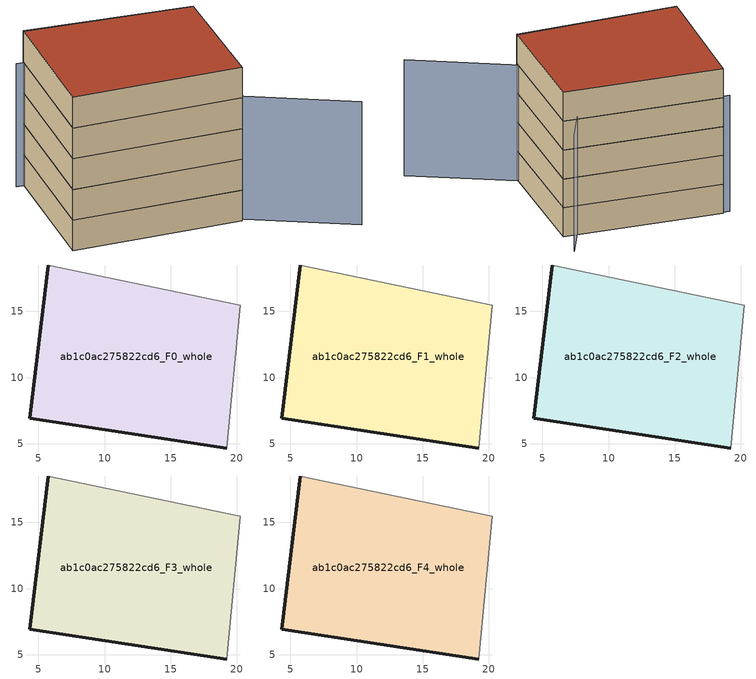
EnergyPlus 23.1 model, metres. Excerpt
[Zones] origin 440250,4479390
ab1c0ac275822cd6_F0_whole
 floor ground (EU_floor_Construction): 19.22,4.68 20.26,15.47 5.74,18.5 4.34,6.93 z0
 wall outside (EU_wall_Construction): 19.22,4.68 4.34,6.93 5.74,18.5 z0:3
 wall adiabatic (EU_wall_Construction): 5.74,18.5 20.26,15.47 19.22,4.68 z0:3
ab1c0ac275822cd6_F1_whole
 floor to ab1c0ac275822cd6_F0_whole (EU_floor_Construction): 19.22,4.68 20.25,15.47 5.74,18.5 4.34,6.93 z3
 wall outside (EU_wall_Construction): 19.22,4.68 4.34,6.93 5.74,18.5 z3:6
 wall adiabatic (EU_wall_Construction): 5.74,18.5 20.26,15.47 19.22,4.68 z3:6
ab1c0ac275822cd6_F2_whole
 floor to ab1c0ac275822cd6_F1_whole (EU_floor_Construction): 19.22,4.68 20.25,15.47 5.74,18.5 4.34,6.93 z6
 wall outside (EU_wall_Construction): 19.22,4.68 4.34,6.93 5.74,18.5 z6:9
 wall adiabatic (EU_wall_Construction): 5.74,18.5 20.26,15.47 19.22,4.68 z6:9
ab1c0ac275822cd6_F3_whole
 floor to ab1c0ac275822cd6_F2_whole (EU_floor_Construction): 19.22,4.68 20.25,15.47 5.74,18.5 4.34,6.93 z9
 wall outside (EU_wall_Construction): 19.22,4.68 4.34,6.93 5.74,18.5 z9:12
 wall adiabatic (EU_wall_Construction): 5.74,18.5 20.26,15.47 19.22,4.68 z9:12
ab1c0ac275822cd6_F4_whole
 floor to ab1c0ac275822cd6_F3_whole (EU_floor_Construction): 19.22,4.68 20.25,15.47 5.74,18.5 4.34,6.93 z12
 wall outside (EU_wall_Construction): 19.22,4.68 4.34,6.93 5.74,18.5 z12:15
 wall adiabatic (EU_wall_Construction): 5.74,18.5 20.26,15.47 19.22,4.68 z12:15
 roof outside (EU_roof_Construction): 20.26,15.47 19.22,4.68 4.34,6.93 5.74,18.5 z15
shading: 27.8,-0.54 14.16,8.26 / 14.16,8.26 20.51,18.1 / 20.25,15.47 5.05,18.44 z0:12
[Building]
EU S2 Campaign: North Axis=0; Terrain=City; Solar Distribution=FullExterior
[Site:Location]
Madrid: Latitude=40.5; Longitude=-3.5; Time Zone=1; Elevation=609
[SizingPeriod:WeatherFileDays]
AnnualSizingPeriod: Begin Month=1; Begin Day of Month=1; End Month=12; End Day of Month=31; Day of Week for Start Day=Monday; Use Weather File Daylight Saving Period=No; Use Weather File Rain and Snow Indicators=No
[MATERIAL]
EU_InternalMass_Material: Roughness=MediumRough; Thickness=0.1; Conductivity=1; Density=1800; Specific Heat=900; Thermal Absorptance=0.9; Solar Absorptance=0.7; Visible Absorptance=0.7
[MATERIAL:NOMASS] Roughness=MediumRough; Thermal Absorptance=0.9; Solar Absorptance=0.7; Visible Absorptance=0.7
Name | Thermal Resistance
EU_wall_NoMass; EU_roof_NoMass | 2.16768
EU_floor_NoMass | 1.14339
[CONSTRUCTION]
EU_wall_Construction: EU_wall_NoMass
EU_roof_Construction: EU_roof_NoMass
EU_floor_Construction: EU_floor_NoMass
EU_InternalMass_Construction: EU_InternalMass_Material
[ZONE] Type=1; Multiplier=1; Ceiling Height=autocalculate; Floor Area=autocalculate; Part of Total Floor Area=Yes
Name | Volume
ab1c0ac275822cd6_F0_whole | 502.761
ab1c0ac275822cd6_F1_whole; ab1c0ac275822cd6_F2_whole; ab1c0ac275822cd6_F3_whole; ab1c0ac275822cd6_F4_whole | 502.762
[INTERNALMASS] Construction=EU_InternalMass_Construction; Surface Area=167.587
Name | Zone or ZoneList
ab1c0ac275822cd6_F0_whole_EU_InternalMass | ab1c0ac275822cd6_F0_whole
ab1c0ac275822cd6_F1_whole_EU_InternalMass | ab1c0ac275822cd6_F1_whole
ab1c0ac275822cd6_F2_whole_EU_InternalMass | ab1c0ac275822cd6_F2_whole
ab1c0ac275822cd6_F3_whole_EU_InternalMass | ab1c0ac275822cd6_F3_whole
ab1c0ac275822cd6_F4_whole_EU_InternalMass | ab1c0ac275822cd6_F4_whole
[OTHEREQUIPMENT] Fuel Type=Electricity; Design Level Calculation Method=Watts/Area; Power per Zone Floor Area=1; Fraction Latent=0; Fraction Radiant=0; Fraction Lost=0; Carbon Dioxide Generation Rate=0; EndUse Subcategory=EU_Step8_InternalGains
Name | Zone or ZoneList or Space or SpaceList | Schedule
EU_Step8_InternalGain_ab1c0ac275822cd6_F0_whole_f000 | ab1c0ac275822cd6_F0_whole | EU_Step8_GainSchedule_ab1c0ac275822cd6_F0_whole_f000
EU_Step8_InternalGain_ab1c0ac275822cd6_F1_whole_f000 | ab1c0ac275822cd6_F1_whole | EU_Step8_GainSchedule_ab1c0ac275822cd6_F1_whole_f000
EU_Step8_InternalGain_ab1c0ac275822cd6_F2_whole_f000 | ab1c0ac275822cd6_F2_whole | EU_Step8_GainSchedule_ab1c0ac275822cd6_F2_whole_f000
EU_Step8_InternalGain_ab1c0ac275822cd6_F3_whole_f000 | ab1c0ac275822cd6_F3_whole | EU_Step8_GainSchedule_ab1c0ac275822cd6_F3_whole_f000
EU_Step8_InternalGain_ab1c0ac275822cd6_F4_whole_f000 | ab1c0ac275822cd6_F4_whole | EU_Step8_GainSchedule_ab1c0ac275822cd6_F4_whole_f000
[ZONEVENTILATION:DESIGNFLOWRATE] Schedule=EU_AlwaysOn; Design Flow Rate Calculation Method=AirChanges/Hour; Air Changes per Hour=0.480546; Ventilation Type=Natural; Fan Pressure Rise=0; Fan Total Efficiency=1; Constant Term Coefficient=1; Temperature Term Coefficient=0; Velocity Term Coefficient=0; Velocity Squared Term Coefficient=0; Minimum Indoor Temperature=-100; Maximum Indoor Temperature=100; Delta Temperature=-100; Minimum Outdoor Temperature=-100; Maximum Outdoor Temperature=100; Maximum Wind Speed=40
Name | Zone or ZoneList or Space or SpaceList
EU_ConstantAir_ab1c0ac275822cd6_F0_whole | ab1c0ac275822cd6_F0_whole
EU_ConstantAir_ab1c0ac275822cd6_F1_whole | ab1c0ac275822cd6_F1_whole
EU_ConstantAir_ab1c0ac275822cd6_F2_whole | ab1c0ac275822cd6_F2_whole
EU_ConstantAir_ab1c0ac275822cd6_F3_whole | ab1c0ac275822cd6_F3_whole
EU_ConstantAir_ab1c0ac275822cd6_F4_whole | ab1c0ac275822cd6_F4_whole
[HVACTEMPLATE:THERMOSTAT] Constant Heating Setpoint=20; Constant Cooling Setpoint=50
EU_HeatOnly_ab1c0ac275822cd6_F0_whole; EU_HeatOnly_ab1c0ac275822cd6_F1_whole; EU_HeatOnly_ab1c0ac275822cd6_F2_whole; EU_HeatOnly_ab1c0ac275822cd6_F3_whole; EU_HeatOnly_ab1c0ac275822cd6_F4_whole
[HVACTEMPLATE:ZONE:IDEALLOADSAIRSYSTEM] System Availability Schedule=EU_AlwaysOn; Maximum Heating Supply Air Temperature=50; Minimum Cooling Supply Air Temperature=13; Maximum Heating Supply Air Humidity Ratio=0.0156; Minimum Cooling Supply Air Humidity Ratio=0.0077; Heating Limit=NoLimit; Cooling Limit=NoLimit; Heating Availability Schedule=EU_AlwaysOn; Cooling Availability Schedule=EU_CoolingOff; Dehumidification Control Type=ConstantSensibleHeatRatio; Cooling Sensible Heat Ratio=0.7; Dehumidification Setpoint=60; Humidification Control Type=None; Humidification Setpoint=30; Outdoor Air Method=None; Outdoor Air Flow Rate per Person=0.00944; Outdoor Air Flow Rate per Zone Floor Area=0; Outdoor Air Flow Rate per Zone=0; Demand Controlled Ventilation Type=None; Outdoor Air Economizer Type=NoEconomizer; Heat Recovery Type=None; Sensible Heat Recovery Effectiveness=0.7; Latent Heat Recovery Effectiveness=0.65
Name | Template Thermostat
ab1c0ac275822cd6_F0_whole | EU_HeatOnly_ab1c0ac275822cd6_F0_whole
ab1c0ac275822cd6_F1_whole | EU_HeatOnly_ab1c0ac275822cd6_F1_whole
ab1c0ac275822cd6_F2_whole | EU_HeatOnly_ab1c0ac275822cd6_F2_whole
ab1c0ac275822cd6_F3_whole | EU_HeatOnly_ab1c0ac275822cd6_F3_whole
ab1c0ac275822cd6_F4_whole | EU_HeatOnly_ab1c0ac275822cd6_F4_whole
[SIZING:ZONE] Zone Cooling Design Supply Air Temperature Input Method=SupplyAirTemperature; Zone Cooling Design Supply Air Temperature=13; Zone Heating Design Supply Air Temperature Input Method=SupplyAirTemperature; Zone Heating Design Supply Air Temperature=50; Zone Cooling Design Supply Air Humidity Ratio=0.008; Zone Heating Design Supply Air Humidity Ratio=0.008; Cooling Design Air Flow Method=DesignDay; Cooling Design Air Flow Rate=0; Cooling Minimum Air Flow per Zone Floor Area=0.000762; Cooling Minimum Air Flow=0; Cooling Minimum Air Flow Fraction=0.2; Heating Design Air Flow Method=DesignDay; Heating Design Air Flow Rate=0; Heating Maximum Air Flow per Zone Floor Area=0.002032; Heating Maximum Air Flow=0.141576; Heating Maximum Air Flow Fraction=0.3; Account for Dedicated Outdoor Air System=No; Dedicated Outdoor Air System Control Strategy=NeutralSupplyAir; Dedicated Outdoor Air Low Setpoint Temperature for Design=autosize; Dedicated Outdoor Air High Setpoint Temperature for Design=autosize; Zone Load Sizing Method=Sensible Load Only No Latent Load; Zone Latent Cooling Design Supply Air Humidity Ratio Input Method=HumidityRatioDifference; Zone Cooling Design Supply Air Humidity Ratio Difference=0.005; Zone Latent Heating Design Supply Air Humidity Ratio Input Method=HumidityRatioDifference; Zone Humidification Design Supply Air Humidity Ratio Difference=0.005
ab1c0ac275822cd6_F0_whole; ab1c0ac275822cd6_F1_whole; ab1c0ac275822cd6_F2_whole; ab1c0ac275822cd6_F3_whole; ab1c0ac275822cd6_F4_whole
[SCHEDULE:CONSTANT]
Name | Hourly Value
EU_AlwaysOn | 1
EU_CoolingOff | 0
[SCHEDULE:FILE] Column Number=1; Rows to Skip at Top=0; Number of Hours of Data=8760; Column Separator=Comma; Interpolate to Timestep=No; Minutes per Item=60; Adjust Schedule for Daylight Savings=Yes
Name | File
EU_Step8_GainSchedule_ab1c0ac275822cd6_F0_whole_f000 | ../../schedules/ab1c0ac275822cd6/ab1c0ac275822cd6_F0_whole_f000_gain.csv
EU_Step8_GainSchedule_ab1c0ac275822cd6_F1_whole_f000 | ../../schedules/ab1c0ac275822cd6/ab1c0ac275822cd6_F1_whole_f000_gain.csv
EU_Step8_GainSchedule_ab1c0ac275822cd6_F2_whole_f000 | ../../schedules/ab1c0ac275822cd6/ab1c0ac275822cd6_F2_whole_f000_gain.csv
EU_Step8_GainSchedule_ab1c0ac275822cd6_F3_whole_f000 | ../../schedules/ab1c0ac275822cd6/ab1c0ac275822cd6_F3_whole_f000_gain.csv
EU_Step8_GainSchedule_ab1c0ac275822cd6_F4_whole_f000 | ../../schedules/ab1c0ac275822cd6/ab1c0ac275822cd6_F4_whole_f000_gain.csv
